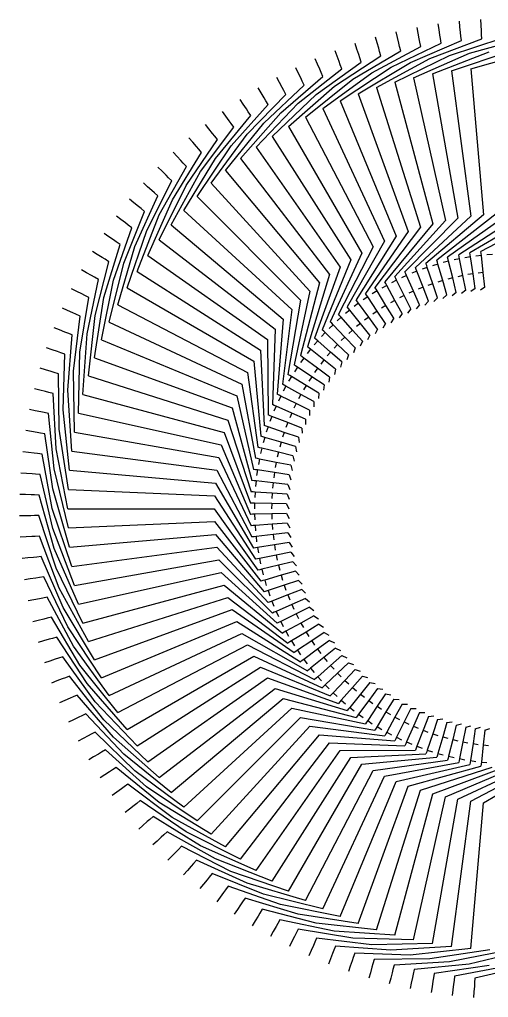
# Model space of a CAD drawing. Header units: millimetres. Extents: x -42.8 to 42.8, y -42.8 to 42.8.
# Drawn here: x -42.8 to -1.8, y -42.7 to 42.8 of the extents above; entities that cross this region are included whole.
import ezdxf

# ---------------------------------------------------------------- set-up
doc = ezdxf.new("R2010")
doc.units = ezdxf.units.MM
doc.layers.add('Array007', color=7, linetype='CONTINUOUS')

msp = doc.modelspace()

# ---------------------------------------------------------------- linework, layer by layer
at = {"layer": 'Array007'}
for p, q in [((-2.461, 42.255), (-2.49, 42.754)), ((-7.955, 41.572), (-8.049, 42.063)), ((-6.134, 41.879), (-6.207, 42.374)), ((-6.062, 41.385), (-6.134, 41.879)), ((-4.302, 42.107), (-4.353, 42.604)), ((-4.251, 41.61), (-4.302, 42.107)), ((-2.432, 41.755), (-2.461, 42.255)), ((-11.548, 40.72), (-11.685, 41.201)), ((-9.761, 41.185), (-9.876, 41.672)), ((-9.646, 40.699), (-9.761, 41.185)), ((-7.861, 41.081), (-7.955, 41.572)), ((-7.805, 40.786), (-7.861, 41.081)), ((-6.931, 39.351), (-2.392, 41.062)), ((-6.018, 41.088), (-6.062, 41.385)), ((-5.961, 40.698), (-6.018, 41.088)), ((-5.208, 39.616), (-0.598, 41.128)), ((-4.221, 41.311), (-4.251, 41.61)), ((-4.18, 40.919), (-4.221, 41.311)), ((-3.475, 39.805), (1.196, 41.115)), ((-2.415, 41.456), (-2.432, 41.755)), ((-2.392, 41.062), (-2.415, 41.456)), ((-13.313, 40.178), (-13.471, 40.652)), ((-13.156, 39.703), (-13.313, 40.178)), ((-12.008, 38.11), (-7.731, 40.399)), ((-11.412, 40.239), (-11.548, 40.72)), ((-11.33, 39.951), (-11.412, 40.239)), ((-10.334, 38.597), (-5.961, 40.698)), ((-9.577, 40.407), (-9.646, 40.699)), ((-9.486, 40.023), (-9.577, 40.407)), ((-8.641, 39.011), (-4.18, 40.919)), ((-7.731, 40.399), (-7.805, 40.786)), ((-16.765, 38.865), (-16.963, 39.324)), ((-15.284, 36.918), (-11.222, 39.571)), ((-15.053, 39.559), (-15.231, 40.026)), ((-14.876, 39.092), (-15.053, 39.559)), ((-13.659, 37.55), (-9.486, 40.023)), ((-13.062, 39.418), (-13.156, 39.703)), ((-12.938, 39.044), (-13.062, 39.418)), ((-11.604, 36.804), (-6.931, 39.351)), ((-11.222, 39.571), (-11.33, 39.951)), ((-9.988, 37.275), (-5.208, 39.616)), ((-8.352, 37.675), (-3.475, 39.805)), ((-6.701, 38.003), (-1.735, 39.919)), ((-5.037, 38.259), (0.007, 39.957)), ((-3.363, 38.443), (1.75, 39.918)), ((-18.444, 38.096), (-18.662, 38.546)), ((-16.88, 36.216), (-12.938, 39.044)), ((-16.567, 38.405), (-16.765, 38.865)), ((-14.769, 38.811), (-14.876, 39.092)), ((-14.629, 38.443), (-14.769, 38.811)), ((-14.768, 35.652), (-10.334, 38.597)), ((-13.198, 36.262), (-8.641, 39.011)), ((-20.088, 37.256), (-20.325, 37.696)), ((-19.972, 34.607), (-16.292, 37.768)), ((-18.226, 37.646), (-18.444, 38.096)), ((-18.443, 35.445), (-14.629, 38.443)), ((-18.095, 37.376), (-18.226, 37.646)), ((-16.448, 38.13), (-16.567, 38.405)), ((-16.292, 37.768), (-16.448, 38.13)), ((-16.309, 34.974), (-12.008, 38.11)), ((-8.352, 37.675), (-5.582, 25.178)), ((-6.701, 38.003), (-4.478, 25.398)), ((-5.037, 38.259), (-3.366, 25.569)), ((-3.363, 38.443), (-2.248, 25.691)), ((-21.694, 36.344), (-21.95, 36.773)), ((-21.462, 33.703), (-17.923, 37.021)), ((-19.851, 36.815), (-20.088, 37.256)), ((-19.708, 36.551), (-19.851, 36.815)), ((-19.295, 33.42), (-15.284, 36.918)), ((-17.923, 37.021), (-18.095, 37.376)), ((-17.819, 34.229), (-13.659, 37.55)), ((-11.604, 36.804), (-7.755, 24.596)), ((-9.988, 37.275), (-6.675, 24.911)), ((-22.912, 32.735), (-19.521, 36.204)), ((-21.438, 35.915), (-21.694, 36.344)), ((-21.284, 35.657), (-21.438, 35.915)), ((-20.734, 32.546), (-16.88, 36.216)), ((-19.521, 36.204), (-19.708, 36.551)), ((-13.198, 36.262), (-8.821, 24.234)), ((-24.318, 31.704), (-21.082, 35.318)), ((-23.259, 35.363), (-23.533, 35.781)), ((-22.984, 34.945), (-23.259, 35.363)), ((-22.134, 31.611), (-18.443, 35.445)), ((-21.082, 35.318), (-21.284, 35.657)), ((-14.768, 35.652), (-9.869, 23.826)), ((-25.678, 30.613), (-22.602, 34.365)), ((-24.779, 34.315), (-25.072, 34.72)), ((-24.486, 33.909), (-24.779, 34.315)), ((-23.492, 30.615), (-19.972, 34.607)), ((-22.819, 34.695), (-22.984, 34.945)), ((-22.602, 34.365), (-22.819, 34.695)), ((-17.819, 34.229), (-11.908, 22.876)), ((-16.309, 34.974), (-10.899, 23.373)), ((-26.989, 29.464), (-24.08, 33.347)), ((-26.252, 33.201), (-26.562, 33.594)), ((-24.805, 29.561), (-21.462, 33.703)), ((-24.311, 33.666), (-24.486, 33.909)), ((-24.08, 33.347), (-24.311, 33.666)), ((-19.295, 33.42), (-12.895, 22.334)), ((-25.942, 32.809), (-26.252, 33.201)), ((-26.071, 28.451), (-22.912, 32.735)), ((-25.756, 32.574), (-25.942, 32.809)), ((-25.511, 32.265), (-25.756, 32.574)), ((-20.734, 32.546), (-13.857, 21.751)), ((-28.248, 28.259), (-25.511, 32.265)), ((-27.675, 32.025), (-28.002, 32.403)), ((-27.349, 31.646), (-27.675, 32.025)), ((-27.152, 31.419), (-27.349, 31.646)), ((-27.287, 27.287), (-24.318, 31.704)), ((-29.454, 27), (-26.895, 31.121)), ((-29.046, 30.787), (-29.389, 31.151)), ((-28.703, 30.423), (-29.046, 30.787)), ((-26.895, 31.121), (-27.152, 31.419)), ((-22.134, 31.611), (-14.792, 21.126)), ((-30.604, 25.689), (-28.226, 29.918)), ((-28.497, 30.205), (-28.703, 30.423)), ((-28.226, 29.918), (-28.497, 30.205)), ((-28.451, 26.071), (-25.678, 30.613)), ((-23.492, 30.615), (-15.7, 20.46)), ((-30.361, 29.491), (-30.72, 29.839)), ((-30.003, 29.142), (-30.361, 29.491)), ((-29.787, 28.933), (-30.003, 29.142)), ((-29.561, 24.805), (-26.989, 29.464)), ((-24.805, 29.561), (-16.577, 19.756)), ((-31.619, 28.138), (-31.992, 28.471)), ((-31.695, 24.33), (-29.505, 28.659)), ((-30.615, 23.492), (-28.248, 28.259)), ((-29.505, 28.659), (-29.787, 28.933)), ((-26.071, 28.451), (-17.423, 19.014)), ((-31.245, 27.806), (-31.619, 28.138)), ((-31.021, 27.606), (-31.245, 27.806)), ((-30.727, 27.344), (-31.021, 27.606)), ((-32.816, 26.732), (-33.204, 27.048)), ((-32.428, 26.417), (-32.816, 26.732)), ((-32.726, 22.924), (-30.727, 27.344)), ((-31.611, 22.134), (-29.454, 27)), ((-27.287, 27.287), (-18.236, 18.236)), ((-33.695, 21.475), (-31.89, 25.978)), ((-32.546, 20.734), (-30.604, 25.689)), ((-32.196, 26.227), (-32.428, 26.417)), ((-31.89, 25.978), (-32.196, 26.227)), ((-28.451, 26.071), (-19.014, 17.423)), ((-2.248, 25.691), (-7.273, 21.426)), ((-1.125, 25.765), (-6.332, 21.723)), ((0, 25.79), (-5.378, 21.978)), ((1.125, 25.765), (-4.414, 22.192)), ((2.248, 25.691), (-3.442, 22.364)), ((-33.951, 25.275), (-34.352, 25.574)), ((-33.55, 24.977), (-33.951, 25.275)), ((-33.309, 24.798), (-33.55, 24.977)), ((-32.993, 24.562), (-33.309, 24.798)), ((-29.561, 24.805), (-19.756, 16.577)), ((-6.675, 24.911), (-10.883, 19.838)), ((-5.582, 25.178), (-10.008, 20.293)), ((-4.478, 25.398), (-9.113, 20.711)), ((-3.366, 25.569), (-8.201, 21.088)), ((3.366, 25.569), (-2.463, 22.492)), ((-35.021, 23.77), (-35.435, 24.051)), ((-34.6, 19.985), (-32.993, 24.562)), ((-33.42, 19.295), (-31.695, 24.33)), ((-8.821, 24.234), (-12.571, 18.814)), ((-7.755, 24.596), (-11.738, 19.344)), ((-35.439, 18.457), (-34.033, 23.1)), ((-34.607, 23.49), (-35.021, 23.77)), ((-34.359, 23.321), (-34.607, 23.49)), ((-34.033, 23.1), (-34.359, 23.321)), ((-30.615, 23.492), (-20.46, 15.7)), ((-10.899, 23.373), (-14.163, 17.646)), ((-9.869, 23.826), (-13.379, 18.247)), ((-36.025, 22.22), (-36.45, 22.483)), ((-34.229, 17.819), (-32.726, 22.924)), ((-12.895, 22.334), (-15.647, 16.345)), ((-11.908, 22.876), (-14.919, 17.012)), ((-3.413, 22.178), (-3.442, 22.364)), ((-2.443, 22.305), (-2.463, 22.492)), ((-2.424, 22.136), (-2.443, 22.305)), ((-36.21, 16.893), (-35.008, 21.593)), ((-35.599, 21.958), (-36.025, 22.22)), ((-35.344, 21.8), (-35.599, 21.958)), ((-35.008, 21.593), (-35.344, 21.8)), ((-34.974, 16.309), (-33.695, 21.475)), ((-31.611, 22.134), (-21.126, 14.792)), ((-13.857, 21.751), (-16.345, 15.647)), ((-7.213, 21.248), (-7.273, 21.426)), ((-6.231, 21.379), (-6.698, 21.243)), ((-6.279, 21.542), (-6.332, 21.723)), ((-6.231, 21.379), (-6.279, 21.542)), ((-5.812, 19.939), (-6.231, 21.379)), ((-5.293, 21.63), (-5.765, 21.515)), ((-5.333, 21.796), (-5.378, 21.978)), ((-5.293, 21.63), (-5.333, 21.796)), ((-4.936, 20.173), (-5.293, 21.63)), ((-4.344, 21.841), (-4.821, 21.746)), ((-4.378, 22.008), (-4.414, 22.192)), ((-4.344, 21.841), (-4.378, 22.008)), ((-4.052, 20.37), (-4.344, 21.841)), ((-3.388, 22.009), (-3.868, 21.936)), ((-3.388, 22.009), (-3.413, 22.178)), ((-3.159, 20.527), (-3.388, 22.009)), ((-2.424, 22.136), (-2.907, 22.083)), ((-2.261, 20.645), (-2.424, 22.136)), ((-1.456, 22.221), (-1.941, 22.189)), ((-36.959, 20.628), (-37.396, 20.871)), ((-36.523, 20.384), (-36.959, 20.628)), ((-32.546, 20.734), (-21.751, 13.857)), ((-14.792, 21.126), (-17.012, 14.919)), ((-9.037, 20.538), (-9.113, 20.711)), ((-8.969, 20.383), (-9.037, 20.538)), ((-8.071, 20.755), (-8.524, 20.578)), ((-8.133, 20.913), (-8.201, 21.088)), ((-8.071, 20.755), (-8.133, 20.913)), ((-7.527, 19.357), (-8.071, 20.755)), ((-7.158, 21.087), (-7.618, 20.931)), ((-7.158, 21.087), (-7.213, 21.248)), ((-6.676, 19.666), (-7.158, 21.087)), ((-3.159, 20.527), (-3.607, 20.458)), ((-2.962, 19.242), (-3.159, 20.527)), ((-2.261, 20.645), (-2.711, 20.596)), ((-2.119, 19.353), (-2.261, 20.645)), ((-36.912, 15.298), (-35.917, 20.046)), ((-36.261, 20.238), (-36.523, 20.384)), ((-35.917, 20.046), (-36.261, 20.238)), ((-35.652, 14.768), (-34.6, 19.985)), ((-16.577, 19.756), (-18.247, 13.38)), ((-15.7, 20.46), (-17.646, 14.163)), ((-10.793, 19.673), (-10.883, 19.838)), ((-10.711, 19.524), (-10.793, 19.673)), ((-9.849, 19.972), (-10.285, 19.757)), ((-9.924, 20.125), (-10.008, 20.293)), ((-9.849, 19.972), (-9.924, 20.125)), ((-9.186, 18.627), (-9.849, 19.972)), ((-8.969, 20.383), (-9.413, 20.187)), ((-8.364, 19.01), (-8.969, 20.383)), ((-6.676, 19.666), (-7.105, 19.521)), ((-6.258, 18.435), (-6.676, 19.666)), ((-5.812, 19.939), (-6.247, 19.812)), ((-5.448, 18.691), (-5.812, 19.939)), ((-4.936, 20.173), (-5.377, 20.066)), ((-4.627, 18.911), (-4.936, 20.173)), ((-4.052, 20.37), (-4.496, 20.281)), ((-3.798, 19.095), (-4.052, 20.37)), ((-37.824, 18.996), (-38.271, 19.22)), ((-37.377, 18.772), (-37.824, 18.996)), ((-33.42, 19.295), (-22.334, 12.895)), ((-17.423, 19.014), (-18.814, 12.571)), ((-12.466, 18.657), (-12.571, 18.814)), ((-11.552, 19.038), (-11.968, 18.786)), ((-11.641, 19.183), (-11.738, 19.344)), ((-11.552, 19.038), (-11.641, 19.183)), ((-10.774, 17.755), (-11.552, 19.038)), ((-10.711, 19.524), (-11.137, 19.29)), ((-9.989, 18.208), (-10.711, 19.524)), ((-8.364, 19.01), (-8.779, 18.827)), ((-7.841, 17.82), (-8.364, 19.01)), ((-7.527, 19.357), (-7.95, 19.192)), ((-7.056, 18.145), (-7.527, 19.357)), ((-4.627, 18.911), (-4.987, 18.612)), ((-3.798, 19.095), (-4.17, 18.812)), ((-2.962, 19.242), (-3.346, 18.976)), ((-2.119, 19.353), (-2.515, 19.104)), ((-37.544, 13.673), (-36.757, 18.46)), ((-37.109, 18.637), (-37.377, 18.772)), ((-36.757, 18.46), (-37.109, 18.637)), ((-36.262, 13.198), (-35.439, 18.457)), ((-18.236, 18.236), (-19.344, 11.738)), ((-13.168, 17.958), (-13.559, 17.671)), ((-13.268, 18.096), (-13.379, 18.247)), ((-13.168, 17.958), (-13.268, 18.096)), ((-12.281, 16.749), (-13.168, 17.958)), ((-12.372, 18.516), (-12.776, 18.246)), ((-12.372, 18.516), (-12.466, 18.657)), ((-11.538, 17.269), (-12.372, 18.516)), ((-9.989, 18.208), (-10.387, 17.99)), ((-9.364, 17.069), (-9.989, 18.208)), ((-9.186, 18.627), (-9.592, 18.426)), ((-8.611, 17.461), (-9.186, 18.627)), ((-7.056, 18.145), (-7.374, 17.802)), ((-6.258, 18.435), (-6.59, 18.107)), ((-5.448, 18.691), (-5.794, 18.377)), ((-38.617, 17.328), (-39.073, 17.533)), ((-38.16, 17.123), (-38.617, 17.328)), ((-37.887, 17.001), (-38.16, 17.123)), ((-34.229, 17.819), (-22.876, 11.908)), ((-19.014, 17.423), (-19.838, 10.883)), ((-13.938, 17.367), (-14.317, 17.063)), ((-14.045, 17.5), (-14.163, 17.646)), ((-13.938, 17.367), (-14.045, 17.5)), ((-13, 16.197), (-13.938, 17.367)), ((-11.538, 17.269), (-11.915, 17.017)), ((-10.816, 16.188), (-11.538, 17.269)), ((-10.774, 17.755), (-11.162, 17.52)), ((-10.1, 16.644), (-10.774, 17.755)), ((-8.611, 17.461), (-8.897, 17.092)), ((-7.841, 17.82), (-8.143, 17.463)), ((-38.105, 12.022), (-37.527, 16.839)), ((-37.527, 16.839), (-37.887, 17.001)), ((-36.804, 11.604), (-36.21, 16.893)), ((-34.974, 16.309), (-23.373, 10.899)), ((-19.756, 16.577), (-20.293, 10.008)), ((-15.517, 16.209), (-15.647, 16.345)), ((-14.683, 16.742), (-15.048, 16.422)), ((-14.795, 16.87), (-14.919, 17.012)), ((-14.683, 16.742), (-14.795, 16.87)), ((-13.694, 15.615), (-14.683, 16.742)), ((-12.281, 16.749), (-12.646, 16.481)), ((-11.512, 15.7), (-12.281, 16.749)), ((-10.1, 16.644), (-10.353, 16.251)), ((-9.364, 17.069), (-9.634, 16.687)), ((-39.336, 15.627), (-39.8, 15.812)), ((-38.871, 15.442), (-39.336, 15.627)), ((-38.592, 15.332), (-38.871, 15.442)), ((-20.46, 15.7), (-20.711, 9.113)), ((-16.086, 15.399), (-16.422, 15.048)), ((-16.209, 15.517), (-16.345, 15.647)), ((-16.086, 15.399), (-16.209, 15.517)), ((-15.002, 14.362), (-16.086, 15.399)), ((-15.399, 16.086), (-15.75, 15.75)), ((-15.399, 16.086), (-15.517, 16.209)), ((-14.362, 15.003), (-15.399, 16.086)), ((-13.694, 15.615), (-14.034, 15.316)), ((-12.837, 14.637), (-13.694, 15.615)), ((-13, 16.197), (-13.353, 15.914)), ((-12.186, 15.183), (-13, 16.197)), ((-11.512, 15.7), (-11.73, 15.287)), ((-10.816, 16.188), (-11.052, 15.784)), ((-38.593, 10.349), (-38.226, 15.186)), ((-38.226, 15.186), (-38.592, 15.332)), ((-37.275, 9.988), (-36.912, 15.298)), ((-35.652, 14.768), (-23.826, 9.869)), ((-21.126, 14.792), (-21.088, 8.201)), ((-16.742, 14.683), (-17.063, 14.317)), ((-16.87, 14.795), (-17.012, 14.919)), ((-16.742, 14.683), (-16.87, 14.795)), ((-15.615, 13.694), (-16.742, 14.683)), ((-14.362, 15.003), (-14.689, 14.689)), ((-13.463, 14.063), (-14.362, 15.003)), ((-12.837, 14.637), (-13.018, 14.206)), ((-12.186, 15.183), (-12.386, 14.761)), ((-39.98, 13.896), (-40.452, 14.061)), ((-39.508, 13.732), (-39.98, 13.896)), ((-39.224, 13.634), (-39.508, 13.732)), ((-21.751, 13.857), (-21.426, 7.273)), ((-17.367, 13.939), (-17.671, 13.56)), ((-17.5, 14.045), (-17.646, 14.163)), ((-17.367, 13.939), (-17.5, 14.045)), ((-16.197, 13), (-17.367, 13.939)), ((-15.615, 13.694), (-15.913, 13.353)), ((-14.637, 12.837), (-15.615, 13.694)), ((-15.002, 14.362), (-15.316, 14.034)), ((-14.063, 13.463), (-15.002, 14.362)), ((-13.463, 14.063), (-13.625, 13.625)), ((-38.852, 13.504), (-39.224, 13.634)), ((-39.008, 8.655), (-38.852, 13.504)), ((-37.675, 8.352), (-37.544, 13.673)), ((-36.262, 13.198), (-24.234, 8.821)), ((-22.334, 12.895), (-21.723, 6.332)), ((-18.095, 13.268), (-18.247, 13.38)), ((-17.958, 13.168), (-18.246, 12.776)), ((-17.958, 13.168), (-18.095, 13.268)), ((-16.749, 12.281), (-17.958, 13.168)), ((-16.197, 13), (-16.481, 12.646)), ((-15.183, 12.186), (-16.197, 13)), ((-14.637, 12.837), (-14.761, 12.386)), ((-14.063, 13.463), (-14.206, 13.018)), ((-40.548, 12.139), (-41.027, 12.283)), ((-40.069, 11.996), (-40.548, 12.139)), ((-39.782, 11.91), (-40.069, 11.996)), ((-38.003, 6.701), (-38.105, 12.022)), ((-18.657, 12.466), (-18.814, 12.571)), ((-18.516, 12.372), (-18.786, 11.968)), ((-18.516, 12.372), (-18.657, 12.466)), ((-17.268, 11.538), (-18.516, 12.372)), ((-16.749, 12.281), (-17.017, 11.915)), ((-15.7, 11.512), (-16.749, 12.281)), ((-15.183, 12.186), (-15.287, 11.73)), ((-39.404, 11.797), (-39.782, 11.91)), ((-39.348, 6.946), (-39.404, 11.797)), ((-36.804, 11.604), (-24.596, 7.755)), ((-22.876, 11.908), (-21.978, 5.378)), ((-19.183, 11.641), (-19.344, 11.738)), ((-19.038, 11.552), (-19.29, 11.137)), ((-19.038, 11.552), (-19.183, 11.641)), ((-17.755, 10.774), (-19.038, 11.552)), ((-17.268, 11.538), (-17.52, 11.162)), ((-16.188, 10.816), (-17.268, 11.538)), ((-15.7, 11.512), (-15.784, 11.052)), ((-41.039, 10.359), (-41.524, 10.481)), ((-40.554, 10.237), (-41.039, 10.359)), ((-38.259, 5.037), (-38.593, 10.349)), ((-23.373, 10.899), (-22.192, 4.414)), ((-19.673, 10.793), (-19.838, 10.883)), ((-19.523, 10.711), (-19.757, 10.285)), ((-19.523, 10.711), (-19.673, 10.793)), ((-18.208, 9.99), (-19.523, 10.711)), ((-17.755, 10.774), (-17.99, 10.387)), ((-16.644, 10.1), (-17.755, 10.774)), ((-16.188, 10.816), (-16.251, 10.353)), ((-40.263, 10.163), (-40.554, 10.237)), ((-39.881, 10.067), (-40.263, 10.163)), ((-39.614, 5.223), (-39.881, 10.067)), ((-37.275, 9.988), (-24.911, 6.675)), ((-23.826, 9.869), (-22.364, 3.442)), ((-20.125, 9.924), (-20.293, 10.008)), ((-19.972, 9.849), (-20.187, 9.413)), ((-19.972, 9.849), (-20.125, 9.924)), ((-18.627, 9.186), (-19.972, 9.849)), ((-18.208, 9.99), (-18.426, 9.592)), ((-17.069, 9.364), (-18.208, 9.99)), ((-16.644, 10.1), (-16.687, 9.634)), ((-41.452, 8.559), (-41.941, 8.66)), ((-40.962, 8.458), (-41.452, 8.559)), ((-38.443, 3.363), (-39.008, 8.655)), ((-24.234, 8.821), (-22.492, 2.463)), ((-20.538, 9.037), (-20.711, 9.113)), ((-20.383, 8.969), (-20.578, 8.524)), ((-20.383, 8.969), (-20.538, 9.037)), ((-19.01, 8.365), (-20.383, 8.969)), ((-18.627, 9.186), (-18.827, 8.779)), ((-17.461, 8.611), (-18.627, 9.186)), ((-17.461, 8.611), (-17.463, 8.143)), ((-17.069, 9.364), (-17.091, 8.897)), ((-40.668, 8.397), (-40.962, 8.458)), ((-40.282, 8.318), (-40.668, 8.397)), ((-39.804, 3.49), (-40.282, 8.318)), ((-37.675, 8.352), (-25.178, 5.582)), ((-24.596, 7.755), (-22.578, 1.48)), ((-20.913, 8.133), (-21.088, 8.201)), ((-20.755, 8.071), (-20.931, 7.618)), ((-20.755, 8.071), (-20.913, 8.133)), ((-19.357, 7.527), (-20.755, 8.071)), ((-19.01, 8.365), (-19.192, 7.95)), ((-17.82, 7.841), (-19.01, 8.365)), ((-17.82, 7.841), (-17.802, 7.374)), ((-38.553, 1.683), (-39.348, 6.946)), ((-21.248, 7.213), (-21.426, 7.273)), ((-21.087, 7.158), (-21.248, 7.213)), ((-21.087, 7.158), (-21.243, 6.698)), ((-19.666, 6.676), (-21.087, 7.158)), ((-19.357, 7.527), (-19.521, 7.105)), ((-18.145, 7.056), (-19.357, 7.527)), ((-18.145, 7.056), (-18.107, 6.59)), ((-41.786, 6.743), (-42.279, 6.823)), ((-41.292, 6.663), (-41.786, 6.743)), ((-40.996, 6.615), (-41.292, 6.663)), ((-40.607, 6.553), (-40.996, 6.615)), ((-39.918, 1.75), (-40.607, 6.553)), ((-38.003, 6.701), (-25.398, 4.478)), ((-24.911, 6.675), (-22.622, 0.494)), ((-21.542, 6.279), (-21.723, 6.332)), ((-21.379, 6.231), (-21.542, 6.279)), ((-21.379, 6.231), (-21.515, 5.765)), ((-19.939, 5.812), (-21.379, 6.231)), ((-19.666, 6.676), (-19.812, 6.247)), ((-18.435, 6.258), (-19.666, 6.676)), ((-18.435, 6.258), (-18.377, 5.794)), ((-38.59, 0), (-39.614, 5.223)), ((-25.178, 5.582), (-22.622, -0.494)), ((-21.796, 5.333), (-21.978, 5.378)), ((-21.63, 5.293), (-21.796, 5.333)), ((-21.63, 5.293), (-21.746, 4.821)), ((-20.173, 4.936), (-21.63, 5.293)), ((-19.939, 5.812), (-20.066, 5.377)), ((-18.691, 5.448), (-19.939, 5.812)), ((-18.691, 5.448), (-18.612, 4.987)), ((-42.04, 4.914), (-42.537, 4.972)), ((-41.543, 4.856), (-42.04, 4.914)), ((-41.245, 4.821), (-41.543, 4.856)), ((-40.854, 4.775), (-41.245, 4.821)), ((-39.957, 0.007), (-40.854, 4.775)), ((-38.259, 5.037), (-25.569, 3.366)), ((-25.398, 4.478), (-22.578, -1.48)), ((-22.007, 4.378), (-22.192, 4.414)), ((-21.841, 4.344), (-22.007, 4.378)), ((-21.841, 4.344), (-21.936, 3.868)), ((-20.37, 4.052), (-21.841, 4.344)), ((-20.173, 4.936), (-20.281, 4.496)), ((-18.911, 4.627), (-20.173, 4.936)), ((-18.911, 4.627), (-18.812, 4.171)), ((-38.553, -1.683), (-39.804, 3.49)), ((-22.177, 3.414), (-22.364, 3.442)), ((-20.37, 4.052), (-20.458, 3.607)), ((-19.095, 3.798), (-20.37, 4.052)), ((-19.095, 3.798), (-18.976, 3.346)), ((-42.214, 3.075), (-42.713, 3.112)), ((-41.716, 3.039), (-42.214, 3.075)), ((-41.416, 3.017), (-41.716, 3.039)), ((-41.023, 2.989), (-41.416, 3.017)), ((-39.919, -1.735), (-41.023, 2.989)), ((-38.443, 3.363), (-25.691, 2.248)), ((-25.569, 3.366), (-22.492, -2.463)), ((-22.009, 3.388), (-22.177, 3.414)), ((-22.009, 3.388), (-22.083, 2.907)), ((-20.527, 3.159), (-22.009, 3.388)), ((-20.527, 3.159), (-20.596, 2.712)), ((-19.242, 2.962), (-20.527, 3.159)), ((-19.242, 2.962), (-19.104, 2.515)), ((-38.443, -3.363), (-39.918, 1.75)), ((-25.691, 2.248), (-22.364, -3.442)), ((-22.305, 2.443), (-22.492, 2.463)), ((-22.136, 2.424), (-22.305, 2.443)), ((-22.136, 2.424), (-22.189, 1.941)), ((-20.645, 2.261), (-22.136, 2.424)), ((-20.645, 2.261), (-20.695, 1.811)), ((-19.353, 2.12), (-20.645, 2.261)), ((-19.353, 2.12), (-19.195, 1.679)), ((-42.308, 1.231), (-42.808, 1.246)), ((-41.809, 1.217), (-42.308, 1.231)), ((-41.509, 1.208), (-41.809, 1.217)), ((-41.115, 1.196), (-41.509, 1.208)), ((-39.805, -3.475), (-41.115, 1.196)), ((-38.553, 1.683), (-25.765, 1.125)), ((-25.765, 1.125), (-22.192, -4.414)), ((-22.391, 1.468), (-22.578, 1.48)), ((-22.221, 1.457), (-22.391, 1.468)), ((-22.221, 1.457), (-22.253, 0.972)), ((-20.724, 1.358), (-22.221, 1.457)), ((-20.724, 1.358), (-20.754, 0.906)), ((-19.427, 1.273), (-20.724, 1.358)), ((-19.427, 1.273), (-19.25, 0.841)), ((-38.259, -5.037), (-39.957, 0.007)), ((-38.59, 0), (-25.79, 0)), ((-25.79, 0), (-21.978, -5.378)), ((-22.433, 0.49), (-22.622, 0.494)), ((-22.263, 0.486), (-22.433, 0.49)), ((-22.263, 0.486), (-22.274, 0)), ((-20.764, 0.453), (-22.263, 0.486)), ((-20.764, 0.453), (-20.774, 0)), ((-19.464, 0.425), (-20.764, 0.453)), ((-19.464, 0.425), (-19.269, 0)), ((-42.322, -0.616), (-42.822, -0.623)), ((-41.822, -0.608), (-42.322, -0.616)), ((-41.522, -0.604), (-41.822, -0.608)), ((-41.128, -0.598), (-41.522, -0.604)), ((-39.616, -5.208), (-41.128, -0.598)), ((-22.433, -0.489), (-22.622, -0.494)), ((-22.263, -0.486), (-22.433, -0.489)), ((-20.764, -0.453), (-22.263, -0.486)), ((-22.263, -0.486), (-22.253, -0.972)), ((-19.464, -0.425), (-20.764, -0.453)), ((-20.764, -0.453), (-20.754, -0.906)), ((-19.464, -0.425), (-19.25, -0.84)), ((-38.553, -1.683), (-25.765, -1.125)), ((-25.765, -1.125), (-21.723, -6.332)), ((-22.391, -1.467), (-22.578, -1.48)), ((-22.221, -1.456), (-22.391, -1.467)), ((-20.724, -1.358), (-22.221, -1.456)), ((-22.221, -1.456), (-22.189, -1.941)), ((-19.427, -1.273), (-20.724, -1.358)), ((-20.724, -1.358), (-20.695, -1.81)), ((-19.427, -1.273), (-19.195, -1.679)), ((-42.255, -2.461), (-42.754, -2.49)), ((-41.755, -2.432), (-42.255, -2.461)), ((-41.456, -2.415), (-41.755, -2.432)), ((-41.062, -2.392), (-41.456, -2.415)), ((-39.351, -6.931), (-41.062, -2.392)), ((-38.003, -6.701), (-39.919, -1.735)), ((-38.443, -3.363), (-25.691, -2.248)), ((-25.691, -2.248), (-21.426, -7.273)), ((-22.305, -2.443), (-22.492, -2.463)), ((-22.136, -2.424), (-22.305, -2.443)), ((-20.645, -2.261), (-22.136, -2.424)), ((-22.136, -2.424), (-22.083, -2.907)), ((-19.353, -2.119), (-20.645, -2.261)), ((-20.645, -2.261), (-20.596, -2.711)), ((-19.353, -2.119), (-19.104, -2.515)), ((-38.259, -5.037), (-25.569, -3.366)), ((-25.569, -3.366), (-21.088, -8.201)), ((-22.178, -3.413), (-22.364, -3.442)), ((-22.009, -3.388), (-22.178, -3.413)), ((-20.527, -3.159), (-22.009, -3.388)), ((-22.009, -3.388), (-21.936, -3.868)), ((-19.242, -2.962), (-20.527, -3.159)), ((-20.527, -3.159), (-20.458, -3.607)), ((-19.242, -2.962), (-18.976, -3.346)), ((-41.61, -4.251), (-42.107, -4.302)), ((-41.311, -4.221), (-41.61, -4.251)), ((-40.919, -4.18), (-41.311, -4.221)), ((-39.011, -8.641), (-40.919, -4.18)), ((-37.675, -8.352), (-39.805, -3.475)), ((-20.37, -4.052), (-21.841, -4.344)), ((-19.095, -3.798), (-20.37, -4.052)), ((-20.37, -4.052), (-20.281, -4.496)), ((-19.095, -3.798), (-18.812, -4.17)), ((-42.107, -4.302), (-42.604, -4.353)), ((-38.003, -6.701), (-25.398, -4.478)), ((-25.398, -4.478), (-20.711, -9.113)), ((-22.008, -4.378), (-22.192, -4.414)), ((-21.841, -4.344), (-22.008, -4.378)), ((-21.841, -4.344), (-21.746, -4.821)), ((-20.173, -4.936), (-21.63, -5.293)), ((-18.911, -4.627), (-20.173, -4.936)), ((-20.173, -4.936), (-20.066, -5.377)), ((-18.911, -4.627), (-18.612, -4.987)), ((-40.698, -5.961), (-41.088, -6.018)), ((-38.597, -10.334), (-40.698, -5.961)), ((-37.275, -9.988), (-39.616, -5.208)), ((-37.675, -8.352), (-25.178, -5.582)), ((-25.178, -5.582), (-20.293, -10.008)), ((-21.796, -5.333), (-21.978, -5.378)), ((-21.63, -5.293), (-21.796, -5.333)), ((-21.63, -5.293), (-21.515, -5.765)), ((-19.939, -5.812), (-21.379, -6.231)), ((-18.691, -5.448), (-19.939, -5.812)), ((-19.939, -5.812), (-19.812, -6.247)), ((-18.691, -5.448), (-18.377, -5.794)), ((-41.879, -6.134), (-42.374, -6.207)), ((-41.385, -6.062), (-41.879, -6.134)), ((-41.088, -6.018), (-41.385, -6.062)), ((-37.275, -9.988), (-24.911, -6.675)), ((-24.911, -6.675), (-19.838, -10.883)), ((-21.542, -6.279), (-21.723, -6.332)), ((-21.379, -6.231), (-21.542, -6.279)), ((-21.379, -6.231), (-21.243, -6.698)), ((-19.666, -6.676), (-21.087, -7.158)), ((-18.435, -6.258), (-19.666, -6.676)), ((-19.666, -6.676), (-19.521, -7.105)), ((-18.435, -6.258), (-18.107, -6.59)), ((-36.804, -11.604), (-39.351, -6.931)), ((-21.248, -7.213), (-21.426, -7.273)), ((-21.087, -7.158), (-21.248, -7.213)), ((-21.087, -7.158), (-20.931, -7.618)), ((-19.357, -7.527), (-20.755, -8.071)), ((-18.145, -7.056), (-19.357, -7.527)), ((-19.357, -7.527), (-19.192, -7.95)), ((-18.145, -7.056), (-17.802, -7.374)), ((-41.572, -7.955), (-42.063, -8.049)), ((-41.081, -7.861), (-41.572, -7.955)), ((-40.786, -7.805), (-41.081, -7.861)), ((-40.399, -7.731), (-40.786, -7.805)), ((-38.11, -12.008), (-40.399, -7.731)), ((-36.804, -11.604), (-24.596, -7.755)), ((-24.596, -7.755), (-19.344, -11.738)), ((-20.913, -8.133), (-21.088, -8.201)), ((-20.755, -8.071), (-20.913, -8.133)), ((-20.755, -8.071), (-20.578, -8.524)), ((-19.01, -8.364), (-20.383, -8.969)), ((-17.82, -7.841), (-19.01, -8.364)), ((-19.01, -8.364), (-18.827, -8.779)), ((-17.82, -7.841), (-17.463, -8.143)), ((-36.262, -13.198), (-39.011, -8.641)), ((-36.262, -13.198), (-24.234, -8.821)), ((-24.234, -8.821), (-18.814, -12.571)), ((-20.538, -9.037), (-20.711, -9.113)), ((-20.383, -8.969), (-20.538, -9.037)), ((-20.383, -8.969), (-20.187, -9.413)), ((-18.627, -9.186), (-19.972, -9.849)), ((-17.461, -8.611), (-18.627, -9.186)), ((-18.627, -9.186), (-18.426, -9.592)), ((-17.069, -9.364), (-18.208, -9.989)), ((-17.461, -8.611), (-17.092, -8.897)), ((-17.069, -9.364), (-16.687, -9.634)), ((-41.185, -9.761), (-41.672, -9.876)), ((-40.699, -9.646), (-41.185, -9.761)), ((-40.407, -9.577), (-40.699, -9.646)), ((-40.023, -9.486), (-40.407, -9.577)), ((-37.55, -13.659), (-40.023, -9.486)), ((-35.652, -14.768), (-23.826, -9.869)), ((-23.826, -9.869), (-18.247, -13.379)), ((-20.125, -9.924), (-20.293, -10.008)), ((-19.972, -9.849), (-20.125, -9.924)), ((-19.972, -9.849), (-19.757, -10.285)), ((-18.208, -9.989), (-19.524, -10.711)), ((-18.208, -9.989), (-17.99, -10.387)), ((-16.644, -10.1), (-17.755, -10.774)), ((-16.644, -10.1), (-16.251, -10.353)), ((-35.652, -14.768), (-38.597, -10.334)), ((-34.974, -16.309), (-23.373, -10.899)), ((-23.373, -10.899), (-17.646, -14.163)), ((-19.673, -10.793), (-19.838, -10.883)), ((-19.524, -10.711), (-19.673, -10.793)), ((-19.524, -10.711), (-19.29, -11.137)), ((-17.755, -10.774), (-19.038, -11.552)), ((-17.755, -10.774), (-17.52, -11.162)), ((-16.188, -10.816), (-17.269, -11.538)), ((-16.188, -10.816), (-15.784, -11.052)), ((-40.72, -11.548), (-41.201, -11.685)), ((-40.239, -11.412), (-40.72, -11.548)), ((-39.951, -11.33), (-40.239, -11.412)), ((-39.571, -11.222), (-39.951, -11.33)), ((-36.918, -15.284), (-39.571, -11.222)), ((-34.229, -17.819), (-22.876, -11.908)), ((-22.876, -11.908), (-17.012, -14.919)), ((-19.183, -11.641), (-19.344, -11.738)), ((-19.038, -11.552), (-19.183, -11.641)), ((-19.038, -11.552), (-18.786, -11.968)), ((-17.269, -11.538), (-18.516, -12.372)), ((-17.269, -11.538), (-17.017, -11.915)), ((-15.7, -11.512), (-16.749, -12.281)), ((-15.7, -11.512), (-15.287, -11.73)), ((-34.974, -16.309), (-38.11, -12.008)), ((-18.657, -12.466), (-18.814, -12.571)), ((-18.516, -12.372), (-18.657, -12.466)), ((-18.516, -12.372), (-18.246, -12.776)), ((-16.749, -12.281), (-17.958, -13.168)), ((-16.749, -12.281), (-16.481, -12.646)), ((-15.183, -12.186), (-16.197, -13)), ((-15.183, -12.186), (-14.761, -12.386)), ((-40.178, -13.313), (-40.652, -13.471)), ((-39.703, -13.156), (-40.178, -13.313)), ((-39.418, -13.062), (-39.703, -13.156)), ((-39.044, -12.938), (-39.418, -13.062)), ((-36.216, -16.88), (-39.044, -12.938)), ((-34.229, -17.819), (-37.55, -13.659)), ((-33.42, -19.295), (-22.334, -12.895)), ((-22.334, -12.895), (-16.345, -15.647)), ((-18.096, -13.268), (-18.247, -13.379)), ((-17.958, -13.168), (-18.096, -13.268)), ((-17.958, -13.168), (-17.671, -13.559)), ((-16.197, -13), (-17.367, -13.938)), ((-16.197, -13), (-15.914, -13.353)), ((-14.637, -12.837), (-15.615, -13.694)), ((-14.063, -13.463), (-15.003, -14.362)), ((-14.637, -12.837), (-14.206, -13.018)), ((-14.063, -13.463), (-13.625, -13.625)), ((-32.546, -20.734), (-21.751, -13.857)), ((-21.751, -13.857), (-15.647, -16.345)), ((-17.5, -14.045), (-17.646, -14.163)), ((-17.367, -13.938), (-17.5, -14.045)), ((-17.367, -13.938), (-17.063, -14.317)), ((-15.615, -13.694), (-16.742, -14.683)), ((-15.003, -14.362), (-16.086, -15.399)), ((-15.615, -13.694), (-15.316, -14.034)), ((-15.003, -14.362), (-14.689, -14.689)), ((-13.463, -14.063), (-14.362, -15.002)), ((-13.463, -14.063), (-13.018, -14.206)), ((-39.559, -15.053), (-40.026, -15.231)), ((-39.092, -14.876), (-39.559, -15.053)), ((-38.811, -14.769), (-39.092, -14.876)), ((-38.443, -14.629), (-38.811, -14.769)), ((-35.445, -18.443), (-38.443, -14.629)), ((-33.42, -19.295), (-36.918, -15.284)), ((-31.611, -22.134), (-21.126, -14.792)), ((-21.126, -14.792), (-14.919, -17.012)), ((-16.87, -14.795), (-17.012, -14.919)), ((-16.742, -14.683), (-16.87, -14.795)), ((-16.742, -14.683), (-16.422, -15.048)), ((-14.362, -15.002), (-15.399, -16.086)), ((-14.362, -15.002), (-14.034, -15.316)), ((-12.837, -14.637), (-13.694, -15.615)), ((-12.186, -15.183), (-13, -16.197)), ((-12.837, -14.637), (-12.386, -14.761)), ((-12.186, -15.183), (-11.73, -15.287)), ((-30.615, -23.492), (-20.46, -15.7)), ((-20.46, -15.7), (-14.163, -17.646)), ((-16.209, -15.517), (-16.345, -15.647)), ((-16.086, -15.399), (-16.209, -15.517)), ((-16.086, -15.399), (-15.75, -15.75)), ((-15.517, -16.209), (-15.647, -16.345)), ((-15.399, -16.086), (-15.517, -16.209)), ((-15.399, -16.086), (-15.048, -16.422)), ((-13.694, -15.615), (-14.683, -16.742)), ((-13, -16.197), (-13.939, -17.367)), ((-13.694, -15.615), (-13.353, -15.913)), ((-13, -16.197), (-12.646, -16.481)), ((-11.512, -15.7), (-12.281, -16.749)), ((-10.816, -16.188), (-11.538, -17.268)), ((-11.512, -15.7), (-11.052, -15.784)), ((-10.816, -16.188), (-10.353, -16.251)), ((-38.865, -16.765), (-39.324, -16.963)), ((-38.405, -16.567), (-38.865, -16.765)), ((-38.13, -16.448), (-38.405, -16.567)), ((-37.768, -16.292), (-38.13, -16.448)), ((-34.607, -19.972), (-37.768, -16.292)), ((-32.546, -20.734), (-36.216, -16.88)), ((-29.561, -24.805), (-19.756, -16.577)), ((-19.756, -16.577), (-13.38, -18.247)), ((-14.795, -16.87), (-14.919, -17.012)), ((-14.683, -16.742), (-14.795, -16.87)), ((-14.683, -16.742), (-14.317, -17.063)), ((-12.281, -16.749), (-13.168, -17.958)), ((-12.281, -16.749), (-11.915, -17.017)), ((-10.1, -16.644), (-10.774, -17.755)), ((-10.1, -16.644), (-9.634, -16.687)), ((-9.364, -17.069), (-9.99, -18.208)), ((-9.364, -17.069), (-8.897, -17.091)), ((-37.021, -17.923), (-37.376, -18.095)), ((-33.703, -21.462), (-37.021, -17.923)), ((-28.451, -26.071), (-19.014, -17.423)), ((-19.014, -17.423), (-12.571, -18.814)), ((-14.045, -17.5), (-14.163, -17.646)), ((-13.939, -17.367), (-14.045, -17.5)), ((-13.939, -17.367), (-13.56, -17.671)), ((-11.538, -17.268), (-12.372, -18.516)), ((-10.774, -17.755), (-11.552, -19.038)), ((-11.538, -17.268), (-11.162, -17.52)), ((-10.774, -17.755), (-10.387, -17.99)), ((-8.611, -17.461), (-9.186, -18.627)), ((-8.611, -17.461), (-8.143, -17.463)), ((-7.841, -17.82), (-8.365, -19.01)), ((-7.841, -17.82), (-7.374, -17.802)), ((-38.096, -18.444), (-38.546, -18.662)), ((-37.646, -18.226), (-38.096, -18.444)), ((-37.376, -18.095), (-37.646, -18.226)), ((-31.611, -22.134), (-35.445, -18.443)), ((-27.287, -27.287), (-18.236, -18.236)), ((-18.236, -18.236), (-11.738, -19.344)), ((-13.268, -18.095), (-13.38, -18.247)), ((-13.168, -17.958), (-13.268, -18.095)), ((-13.168, -17.958), (-12.776, -18.246)), ((-12.466, -18.657), (-12.571, -18.814)), ((-12.372, -18.516), (-12.466, -18.657)), ((-12.372, -18.516), (-11.968, -18.786)), ((-9.99, -18.208), (-10.711, -19.523)), ((-9.99, -18.208), (-9.592, -18.426)), ((-9.186, -18.627), (-9.849, -19.972)), ((-9.186, -18.627), (-8.779, -18.827)), ((-7.056, -18.145), (-7.527, -19.357)), ((-7.056, -18.145), (-6.59, -18.107)), ((-6.258, -18.435), (-6.676, -19.666)), ((-6.258, -18.435), (-5.794, -18.377)), ((-5.448, -18.691), (-5.812, -19.939)), ((-5.448, -18.691), (-4.987, -18.612)), ((-36.204, -19.521), (-36.551, -19.708)), ((-32.735, -22.912), (-36.204, -19.521)), ((-26.071, -28.451), (-17.423, -19.014)), ((-17.423, -19.014), (-10.883, -19.838)), ((-11.641, -19.183), (-11.738, -19.344)), ((-11.552, -19.038), (-11.641, -19.183)), ((-11.552, -19.038), (-11.137, -19.29)), ((-10.711, -19.523), (-10.793, -19.673)), ((-10.711, -19.523), (-10.285, -19.757)), ((-8.365, -19.01), (-8.969, -20.383)), ((-8.365, -19.01), (-7.95, -19.192)), ((-7.527, -19.357), (-8.071, -20.755)), ((-7.527, -19.357), (-7.105, -19.521)), ((-4.627, -18.911), (-4.936, -20.173)), ((-4.627, -18.911), (-4.171, -18.812)), ((-3.798, -19.095), (-4.052, -20.37)), ((-3.798, -19.095), (-3.346, -18.976)), ((-2.962, -19.242), (-3.159, -20.527)), ((-2.962, -19.242), (-2.515, -19.104)), ((-2.12, -19.353), (-2.261, -20.645)), ((-2.12, -19.353), (-1.679, -19.195)), ((-37.256, -20.088), (-37.696, -20.325)), ((-36.815, -19.851), (-37.256, -20.088)), ((-36.551, -19.708), (-36.815, -19.851)), ((-30.615, -23.492), (-34.607, -19.972)), ((-24.805, -29.561), (-16.577, -19.756)), ((-23.492, -30.615), (-15.7, -20.46)), ((-16.577, -19.756), (-10.008, -20.293)), ((-15.7, -20.46), (-9.113, -20.711)), ((-10.793, -19.673), (-10.883, -19.838)), ((-9.924, -20.125), (-10.008, -20.293)), ((-9.849, -19.972), (-9.924, -20.125)), ((-9.849, -19.972), (-9.413, -20.187)), ((-8.969, -20.383), (-9.037, -20.538)), ((-8.969, -20.383), (-8.524, -20.578)), ((-6.676, -19.666), (-7.158, -21.087)), ((-6.676, -19.666), (-6.247, -19.812)), ((-5.812, -19.939), (-6.231, -21.379)), ((-5.812, -19.939), (-5.377, -20.066)), ((-4.936, -20.173), (-5.293, -21.63)), ((-4.936, -20.173), (-4.496, -20.281)), ((-4.052, -20.37), (-4.344, -21.841)), ((-4.052, -20.37), (-3.607, -20.458)), ((-35.657, -21.284), (-35.915, -21.438)), ((-35.318, -21.082), (-35.657, -21.284)), ((-31.704, -24.318), (-35.318, -21.082)), ((-22.134, -31.611), (-14.792, -21.126)), ((-14.792, -21.126), (-8.201, -21.088)), ((-9.037, -20.538), (-9.113, -20.711)), ((-8.133, -20.913), (-8.201, -21.088)), ((-8.071, -20.755), (-8.133, -20.913)), ((-8.071, -20.755), (-7.618, -20.931)), ((-7.213, -21.248), (-7.273, -21.426)), ((-7.158, -21.087), (-7.213, -21.248)), ((-7.158, -21.087), (-6.698, -21.243)), ((-3.159, -20.527), (-3.388, -22.009)), ((-3.159, -20.527), (-2.712, -20.596)), ((-2.261, -20.645), (-2.424, -22.136)), ((-2.261, -20.645), (-1.811, -20.695)), ((-36.344, -21.694), (-36.773, -21.95)), ((-35.915, -21.438), (-36.344, -21.694)), ((-29.561, -24.805), (-33.703, -21.462)), ((-20.734, -32.546), (-13.857, -21.751)), ((-13.857, -21.751), (-7.273, -21.426)), ((-12.895, -22.334), (-6.332, -21.723)), ((-11.908, -22.876), (-5.378, -21.978)), ((-10.899, -23.373), (-4.414, -22.192)), ((-6.279, -21.542), (-6.332, -21.723)), ((-6.231, -21.379), (-6.279, -21.542)), ((-6.231, -21.379), (-5.765, -21.515)), ((-5.333, -21.796), (-5.378, -21.978)), ((-5.293, -21.63), (-5.333, -21.796)), ((-5.293, -21.63), (-4.821, -21.746)), ((-4.378, -22.007), (-4.414, -22.192)), ((-4.344, -21.841), (-4.378, -22.007)), ((-4.344, -21.841), (-3.868, -21.936)), ((-3.414, -22.177), (-3.442, -22.364)), ((-3.388, -22.009), (-3.414, -22.177)), ((-3.388, -22.009), (-2.907, -22.083)), ((-2.424, -22.136), (-2.443, -22.305)), ((-2.424, -22.136), (-1.941, -22.189)), ((-34.945, -22.984), (-35.363, -23.259)), ((-34.695, -22.819), (-34.945, -22.984)), ((-34.365, -22.602), (-34.695, -22.819)), ((-30.613, -25.678), (-34.365, -22.602)), ((-28.451, -26.071), (-32.735, -22.912)), ((-19.295, -33.42), (-12.895, -22.334)), ((-17.819, -34.229), (-11.908, -22.876)), ((-9.869, -23.826), (-3.442, -22.364)), ((-8.821, -24.234), (-2.463, -22.492)), ((-7.755, -24.596), (-1.48, -22.578)), ((-6.675, -24.911), (-0.494, -22.622)), ((-5.582, -25.178), (0.494, -22.622)), ((-4.478, -25.398), (1.48, -22.578)), ((-3.366, -25.569), (2.463, -22.492)), ((-2.443, -22.305), (-2.463, -22.492)), ((-2.248, -25.691), (3.442, -22.364)), ((-35.363, -23.259), (-35.781, -23.533)), ((-16.309, -34.974), (-10.899, -23.373)), ((-14.768, -35.652), (-9.869, -23.826)), ((-34.315, -24.779), (-34.72, -25.072)), ((-33.909, -24.486), (-34.315, -24.779)), ((-33.666, -24.311), (-33.909, -24.486)), ((-33.347, -24.08), (-33.666, -24.311)), ((-29.464, -26.989), (-33.347, -24.08)), ((-27.287, -27.287), (-31.704, -24.318)), ((-13.198, -36.262), (-8.821, -24.234)), ((-11.604, -36.804), (-7.755, -24.596)), ((-32.265, -25.511), (-32.574, -25.756)), ((-28.259, -28.248), (-32.265, -25.511)), ((-9.988, -37.275), (-6.675, -24.911)), ((-8.352, -37.675), (-5.582, -25.178)), ((-6.701, -38.003), (-4.478, -25.398)), ((-5.037, -38.259), (-3.366, -25.569)), ((-33.201, -26.252), (-33.594, -26.562)), ((-32.809, -25.942), (-33.201, -26.252)), ((-32.574, -25.756), (-32.809, -25.942)), ((-26.071, -28.451), (-30.613, -25.678)), ((-3.363, -38.443), (-2.248, -25.691)), ((-31.646, -27.349), (-32.025, -27.675)), ((-31.419, -27.152), (-31.646, -27.349)), ((-31.121, -26.895), (-31.419, -27.152)), ((-27, -29.454), (-31.121, -26.895)), ((-24.805, -29.561), (-29.464, -26.989)), ((-32.025, -27.675), (-32.403, -28.002)), ((-30.787, -29.046), (-31.151, -29.389)), ((-30.423, -28.703), (-30.787, -29.046)), ((-30.205, -28.497), (-30.423, -28.703)), ((-29.918, -28.226), (-30.205, -28.497)), ((-25.689, -30.604), (-29.918, -28.226)), ((-23.492, -30.615), (-28.259, -28.248)), ((-28.933, -29.787), (-29.142, -30.003)), ((-28.659, -29.505), (-28.933, -29.787)), ((-24.33, -31.695), (-28.659, -29.505)), ((-22.134, -31.611), (-27, -29.454)), ((-29.491, -30.361), (-29.839, -30.72)), ((-29.142, -30.003), (-29.491, -30.361)), ((-27.344, -30.727), (-27.606, -31.021)), ((-22.924, -32.726), (-27.344, -30.727)), ((-20.734, -32.546), (-25.689, -30.604)), ((-28.138, -31.619), (-28.471, -31.992)), ((-27.806, -31.245), (-28.138, -31.619)), ((-27.606, -31.021), (-27.806, -31.245)), ((-26.417, -32.428), (-26.732, -32.816)), ((-26.227, -32.196), (-26.417, -32.428)), ((-25.978, -31.89), (-26.227, -32.196)), ((-21.475, -33.695), (-25.978, -31.89)), ((-19.295, -33.42), (-24.33, -31.695)), ((-26.732, -32.816), (-27.048, -33.204)), ((-24.798, -33.309), (-24.977, -33.55)), ((-24.562, -32.993), (-24.798, -33.309)), ((-19.985, -34.6), (-24.562, -32.993)), ((-17.819, -34.229), (-22.924, -32.726)), ((-25.275, -33.951), (-25.574, -34.352)), ((-24.977, -33.55), (-25.275, -33.951)), ((-23.1, -34.033), (-23.321, -34.359)), ((-18.457, -35.439), (-23.1, -34.033)), ((-16.309, -34.974), (-21.475, -33.695)), ((-23.77, -35.021), (-24.051, -35.435)), ((-23.49, -34.607), (-23.77, -35.021)), ((-23.321, -34.359), (-23.49, -34.607)), ((-21.593, -35.008), (-21.8, -35.344)), ((-16.893, -36.21), (-21.593, -35.008)), ((-14.768, -35.652), (-19.985, -34.6)), ((-21.958, -35.599), (-22.22, -36.025)), ((-21.8, -35.344), (-21.958, -35.599)), ((-13.198, -36.262), (-18.457, -35.439)), ((-22.22, -36.025), (-22.483, -36.45)), ((-20.384, -36.523), (-20.628, -36.959)), ((-20.238, -36.261), (-20.384, -36.523)), ((-20.046, -35.917), (-20.238, -36.261)), ((-15.298, -36.912), (-20.046, -35.917)), ((-11.604, -36.804), (-16.893, -36.21)), ((-20.628, -36.959), (-20.871, -37.396)), ((-18.772, -37.377), (-18.996, -37.824)), ((-18.637, -37.109), (-18.772, -37.377)), ((-18.46, -36.757), (-18.637, -37.109)), ((-13.673, -37.544), (-18.46, -36.757)), ((-16.839, -37.527), (-17.001, -37.887)), ((-12.022, -38.105), (-16.839, -37.527)), ((-9.988, -37.275), (-15.298, -36.912)), ((-8.352, -37.675), (-13.673, -37.544)), ((-18.996, -37.824), (-19.22, -38.271)), ((-17.123, -38.16), (-17.328, -38.617)), ((-17.001, -37.887), (-17.123, -38.16)), ((-15.186, -38.226), (-15.332, -38.592)), ((-10.349, -38.593), (-15.186, -38.226)), ((-6.701, -38.003), (-12.022, -38.105)), ((-5.037, -38.259), (-10.349, -38.593)), ((-3.363, -38.443), (-8.655, -39.008)), ((-17.328, -38.617), (-17.533, -39.073)), ((-15.442, -38.871), (-15.627, -39.336)), ((-15.332, -38.592), (-15.442, -38.871)), ((-13.634, -39.224), (-13.732, -39.508)), ((-13.504, -38.852), (-13.634, -39.224)), ((-8.655, -39.008), (-13.504, -38.852)), ((-1.683, -38.553), (-6.946, -39.348)), ((0, -38.59), (-5.223, -39.614)), ((1.683, -38.553), (-3.49, -39.804)), ((-15.627, -39.336), (-15.812, -39.8)), ((-13.896, -39.98), (-14.061, -40.452)), ((-13.732, -39.508), (-13.896, -39.98)), ((-11.996, -40.069), (-12.139, -40.548)), ((-11.91, -39.782), (-11.996, -40.069)), ((-11.797, -39.404), (-11.91, -39.782)), ((-6.946, -39.348), (-11.797, -39.404)), ((-10.067, -39.881), (-10.163, -40.263)), ((-5.223, -39.614), (-10.067, -39.881)), ((-3.49, -39.804), (-8.318, -40.282)), ((-1.75, -39.918), (-6.553, -40.607)), ((-0.007, -39.957), (-4.775, -40.854)), ((1.735, -39.919), (-2.989, -41.023)), ((-12.139, -40.548), (-12.283, -41.027)), ((-10.237, -40.554), (-10.359, -41.039)), ((-10.163, -40.263), (-10.237, -40.554)), ((-8.458, -40.962), (-8.559, -41.452)), ((-8.397, -40.668), (-8.458, -40.962)), ((-8.318, -40.282), (-8.397, -40.668)), ((-6.615, -40.996), (-6.663, -41.292)), ((-6.553, -40.607), (-6.615, -40.996)), ((-4.775, -40.854), (-4.821, -41.245)), ((-2.989, -41.023), (-3.017, -41.416)), ((-10.359, -41.039), (-10.481, -41.524)), ((-8.559, -41.452), (-8.66, -41.941)), ((-6.743, -41.786), (-6.823, -42.279)), ((-6.663, -41.292), (-6.743, -41.786)), ((-4.856, -41.543), (-4.914, -42.04)), ((-4.821, -41.245), (-4.856, -41.543)), ((-3.039, -41.716), (-3.075, -42.214)), ((-3.017, -41.416), (-3.039, -41.716)), ((-4.914, -42.04), (-4.972, -42.537)), ((-3.075, -42.214), (-3.112, -42.713))]:
    msp.add_line(p, q, dxfattribs=at)

doc.saveas('drawing.dxf')
